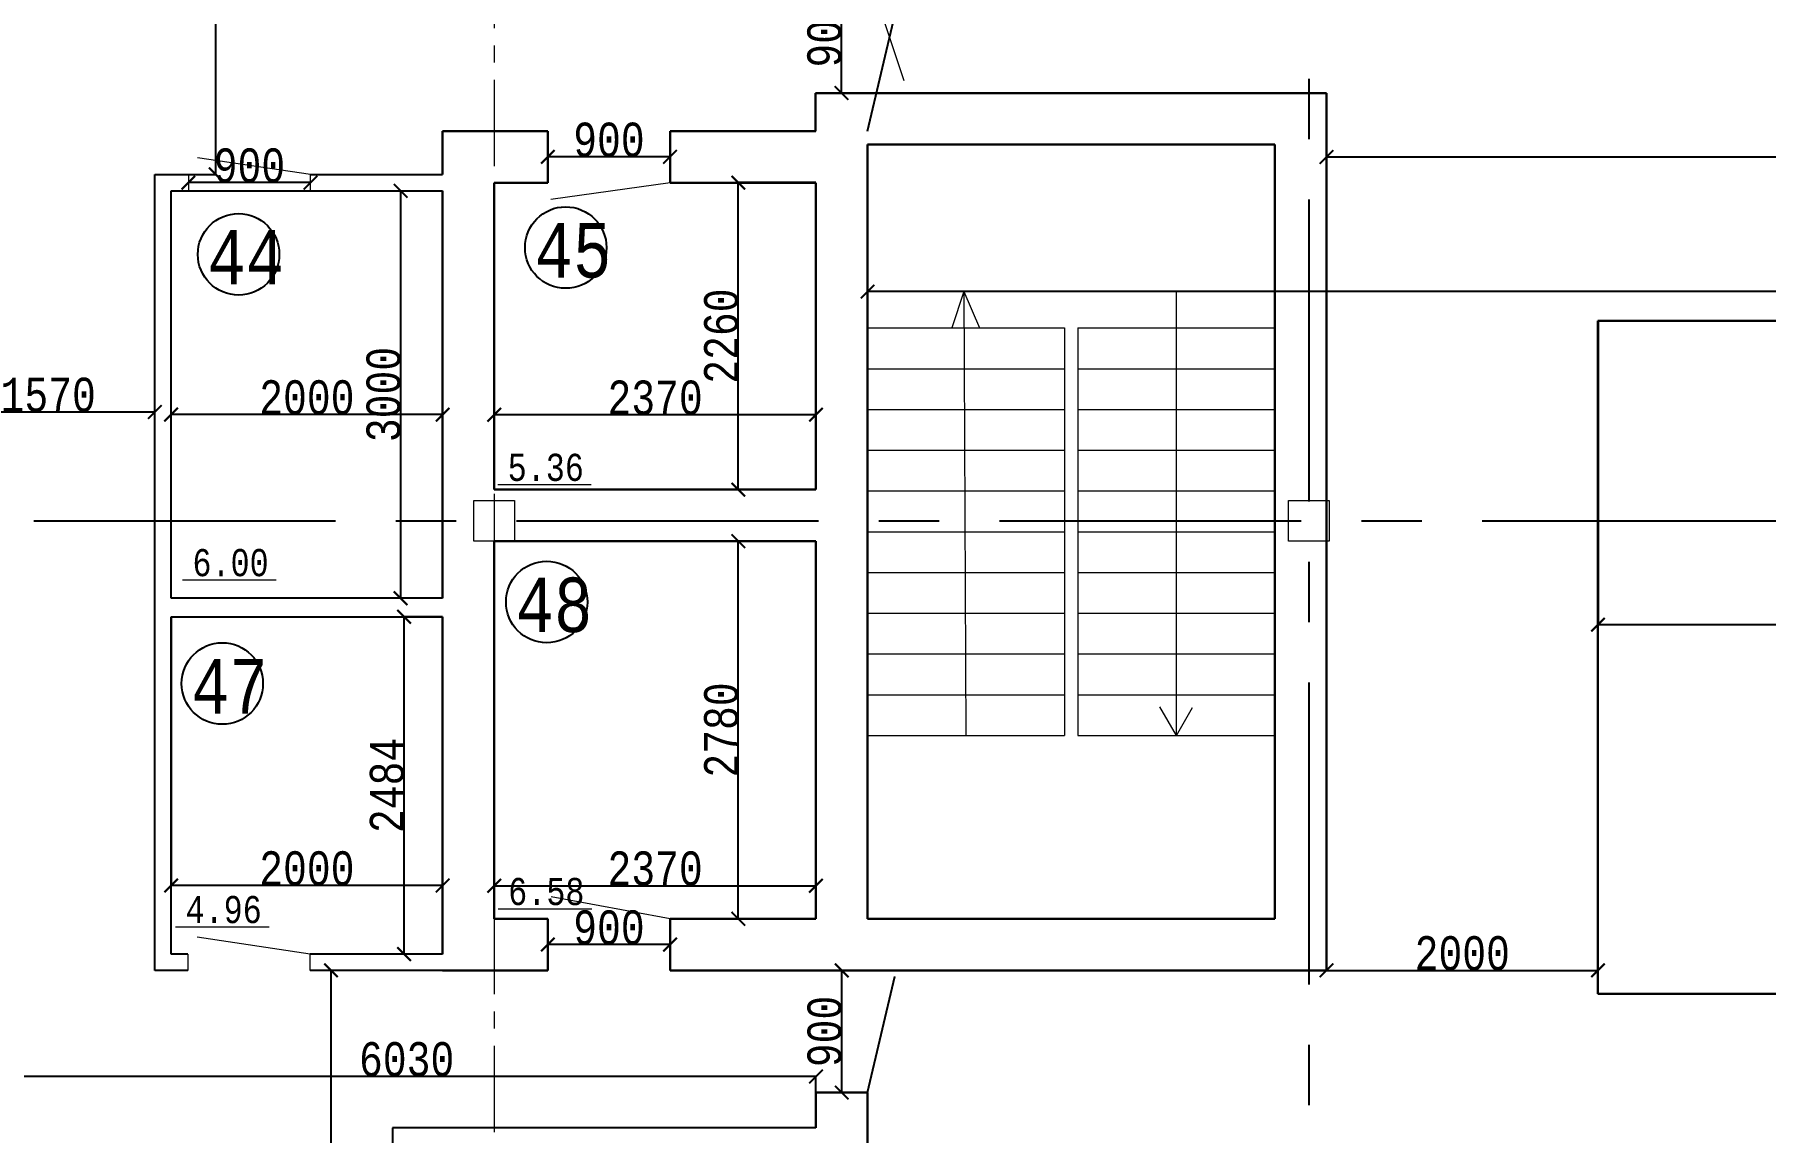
# Model space of a CAD drawing. Header units: millimetres. Extents: x -689206 to 4969298, y -1019800 to 703299.
# Drawn here: x 276988 to 289736, y -71605 to -63522 of the extents above; entities that cross this region are included whole.
import ezdxf

# ---------------------------------------------------------------- set-up
doc = ezdxf.new("R2010")
doc.units = ezdxf.units.MM
doc.linetypes.add('JIS_02_4.0', pattern=[5.5, 4, -1.5])
doc.linetypes.add('осеваяX2', pattern=[101.6, 63.5, -12.7, 12.7, -12.7])
for name, color, linetype, lineweight in [('ПЕРЕГОРОДКИ', 252, 'Continuous', 9), ('РАЗМЕРЫ', 7, 'Continuous', 9), ('сваи', 7, 'JIS_02_4.0', 30), ('стены', 7, 'Continuous', 20)]:
    doc.layers.add(name, color=color, linetype=linetype, lineweight=lineweight)
doc.layers.add('четотам', color=7, linetype='Continuous')
doc.styles.add('Аннотативный', font='isocteur.ttf', dxfattribs={"width": 0.7, "height": 250})
doc.dimstyles.new('Аннотативный', dxfattribs={"dimscale": 0, "dimtxt": 250, "dimasz": 100, "dimexe": 1.25, "dimexo": 0.625, "dimtad": 1, "dimdec": 0, "dimtxsty": 'Аннотативный', "dimblk": 'ARCHTICK', "dimcen": 2.5, "dimadec": 0, "dimazin": 0, "dimtfac": 1, "dimtdec": 0, "dimtmove": 0, "dimatfit": 3, "dimfxl": 1, "dimarcsym": 0})

# ---------------------------------------------------------------- blocks, each defined once
blk = doc.blocks.new('_ArchTick')
at = {"color": 0, "linetype": 'ByBlock', "const_width": 0.15}
blk.add_lwpolyline([(-0.5, -0.5), (0.5, 0.5)], dxfattribs=at)
blk = doc.blocks.new('*D901')
at = {"layer": 'Defpoints', "color": 0, "lineweight": 30, "transparency": 16777216}
for p in [(282171, -67252), (282743, -67252), (282743, -70032)]:
    blk.add_point(p, dxfattribs=at)
at = {"layer": 'стены', "color": 0, "lineweight": -2, "transparency": 16777216}
for p, q in [((282742, -67252), (282170, -67252)), ((282171, -70032), (282171, -67252)), ((282742, -70032), (282170, -70032))]:
    blk.add_line(p, q, dxfattribs=at)
at = {"layer": 'стены', "color": 0, "lineweight": -2, "transparency": 16777216, "xscale": 100, "yscale": 100, "zscale": 100}
for p, rotation in [((282171, -67252), 90), ((282171, -70032), 270)]:
    blk.add_blockref('_ArchTick', p, dxfattribs=dict(at, rotation=rotation))
at = {"layer": 'стены', "color": 0, "lineweight": 13, "transparency": 16777216, "insert": (282046, -68642), "char_height": 250, "attachment_point": 5, "rotation": 90, "style": 'Аннотативный'}
blk.add_mtext('2780', dxfattribs=at)
blk = doc.blocks.new('*D902')
at = {"layer": 'Defpoints', "color": 0, "lineweight": 30, "transparency": 16777216}
for p in [(280373, -66321), (280373, -66872), (282743, -66872)]:
    blk.add_point(p, dxfattribs=at)
at = {"layer": 'стены', "color": 0, "lineweight": -2, "transparency": 16777216}
for p, q in [((280373, -66872), (280373, -66320)), ((282743, -66321), (280373, -66321)), ((282743, -66872), (282743, -66320))]:
    blk.add_line(p, q, dxfattribs=at)
at = {"layer": 'стены', "color": 0, "lineweight": -2, "transparency": 16777216, "xscale": 100, "yscale": 100, "zscale": 100, "rotation": 180}
blk.add_blockref('_ArchTick', (280373, -66321), dxfattribs=at)
at = {"layer": 'стены', "color": 0, "lineweight": -2, "transparency": 16777216, "xscale": 100, "yscale": 100, "zscale": 100}
blk.add_blockref('_ArchTick', (282743, -66321), dxfattribs=at)
at = {"layer": 'стены', "color": 0, "lineweight": 13, "transparency": 16777216, "insert": (281558, -66196), "char_height": 250, "attachment_point": 5, "style": 'Аннотативный'}
blk.add_mtext('2370', dxfattribs=at)
blk = doc.blocks.new('*D903')
at = {"layer": 'Defpoints', "color": 0, "lineweight": 30, "transparency": 16777216}
for p in [(282171, -64612), (282743, -64612), (282743, -66872)]:
    blk.add_point(p, dxfattribs=at)
at = {"layer": 'стены', "color": 0, "lineweight": -2, "transparency": 16777216}
for p, q in [((282742, -64612), (282170, -64612)), ((282171, -66872), (282171, -64612)), ((282742, -66872), (282170, -66872))]:
    blk.add_line(p, q, dxfattribs=at)
at = {"layer": 'стены', "color": 0, "lineweight": -2, "transparency": 16777216, "xscale": 100, "yscale": 100, "zscale": 100}
for p, rotation in [((282171, -64612), 90), ((282171, -66872), 270)]:
    blk.add_blockref('_ArchTick', p, dxfattribs=dict(at, rotation=rotation))
at = {"layer": 'стены', "color": 0, "lineweight": 13, "transparency": 16777216, "insert": (282046, -65742), "char_height": 250, "attachment_point": 5, "rotation": 90, "style": 'Аннотативный'}
blk.add_mtext('2260', dxfattribs=at)
blk = doc.blocks.new('*D921')
at = {"layer": 'Defpoints', "color": 0, "lineweight": 30, "transparency": 16777216}
for p in [(279709, -67808), (279993, -67808), (279993, -70292)]:
    blk.add_point(p, dxfattribs=at)
at = {"layer": 'стены', "color": 0, "lineweight": -2, "transparency": 16777216}
for p, q in [((279992, -67808), (279708, -67808)), ((279709, -70292), (279709, -67808)), ((279992, -70292), (279708, -70292))]:
    blk.add_line(p, q, dxfattribs=at)
at = {"layer": 'стены', "color": 0, "lineweight": -2, "transparency": 16777216, "xscale": 100, "yscale": 100, "zscale": 100}
for p, rotation in [((279709, -67808), 90), ((279709, -70292), 270)]:
    blk.add_blockref('_ArchTick', p, dxfattribs=dict(at, rotation=rotation))
at = {"layer": 'стены', "color": 0, "lineweight": 13, "transparency": 16777216, "insert": (279584, -69050), "char_height": 250, "attachment_point": 5, "rotation": 90, "style": 'Аннотативный'}
blk.add_mtext('2484', dxfattribs=at)
blk = doc.blocks.new('*D922')
at = {"layer": 'Defpoints', "color": 0, "lineweight": 30, "transparency": 16777216}
for p in [(278120, -64672), (279684, -64672), (279993, -67672)]:
    blk.add_point(p, dxfattribs=at)
at = {"layer": 'стены', "color": 0, "lineweight": -2, "transparency": 16777216}
for p, q in [((278121, -64672), (279686, -64672)), ((279684, -67672), (279684, -64672)), ((279992, -67672), (279683, -67672))]:
    blk.add_line(p, q, dxfattribs=at)
at = {"layer": 'стены', "color": 0, "lineweight": -2, "transparency": 16777216, "xscale": 100, "yscale": 100, "zscale": 100}
for p, rotation in [((279684, -64672), 90), ((279684, -67672), 270)]:
    blk.add_blockref('_ArchTick', p, dxfattribs=dict(at, rotation=rotation))
at = {"layer": 'стены', "color": 0, "lineweight": 13, "transparency": 16777216, "insert": (279559, -66172), "char_height": 250, "attachment_point": 5, "rotation": 90, "style": 'Аннотативный'}
blk.add_mtext('3000', dxfattribs=at)
blk = doc.blocks.new('*D970')
at = {"layer": 'Defpoints', "color": 0, "lineweight": 30, "transparency": 16777216}
for p in [(277993, -66320), (277993, -67672), (279993, -67672)]:
    blk.add_point(p, dxfattribs=at)
at = {"layer": 'стены', "color": 0, "lineweight": -2, "transparency": 16777216}
for p, q in [((277993, -67672), (277993, -66319)), ((279993, -66320), (277993, -66320)), ((279993, -67672), (279993, -66319))]:
    blk.add_line(p, q, dxfattribs=at)
at = {"layer": 'стены', "color": 0, "lineweight": -2, "transparency": 16777216, "xscale": 100, "yscale": 100, "zscale": 100, "rotation": 180}
blk.add_blockref('_ArchTick', (277993, -66320), dxfattribs=at)
at = {"layer": 'стены', "color": 0, "lineweight": -2, "transparency": 16777216, "xscale": 100, "yscale": 100, "zscale": 100}
blk.add_blockref('_ArchTick', (279993, -66320), dxfattribs=at)
at = {"layer": 'стены', "color": 0, "lineweight": 13, "transparency": 16777216, "insert": (278993, -66194), "char_height": 250, "attachment_point": 5, "style": 'Аннотативный'}
blk.add_mtext('2000', dxfattribs=at)
blk = doc.blocks.new('*D973')
at = {"layer": 'Defpoints', "color": 0, "lineweight": 30, "transparency": 16777216}
for p in [(276303, -66301), (276303, -67672), (277873, -67672)]:
    blk.add_point(p, dxfattribs=at)
at = {"layer": 'стены', "color": 0, "lineweight": -2, "transparency": 16777216}
for p, q in [((276303, -67672), (276303, -66299)), ((277873, -66301), (276303, -66301)), ((277873, -67672), (277873, -66299))]:
    blk.add_line(p, q, dxfattribs=at)
at = {"layer": 'стены', "color": 0, "lineweight": -2, "transparency": 16777216, "xscale": 100, "yscale": 100, "zscale": 100, "rotation": 180}
blk.add_blockref('_ArchTick', (276303, -66301), dxfattribs=at)
at = {"layer": 'стены', "color": 0, "lineweight": -2, "transparency": 16777216, "xscale": 100, "yscale": 100, "zscale": 100}
blk.add_blockref('_ArchTick', (277873, -66301), dxfattribs=at)
at = {"layer": 'стены', "color": 0, "lineweight": 13, "transparency": 16777216, "insert": (277088, -66175), "char_height": 250, "attachment_point": 5, "style": 'Аннотативный'}
blk.add_mtext('1570', dxfattribs=at)
blk = doc.blocks.new('*D975')
at = {"layer": 'Defpoints', "color": 0, "lineweight": 30, "transparency": 16777216}
for p in [(282933, -70412), (282933, -70412), (282933, -71312)]:
    blk.add_point(p, dxfattribs=at)
at = {"layer": 'стены', "color": 0, "lineweight": -2, "transparency": 16777216}
for p, q in [((282933, -70412), (282934, -70412)), ((282933, -71312), (282933, -70412)), ((282933, -71312), (282934, -71312))]:
    blk.add_line(p, q, dxfattribs=at)
at = {"layer": 'стены', "color": 0, "lineweight": -2, "transparency": 16777216, "xscale": 100, "yscale": 100, "zscale": 100}
for p, rotation in [((282933, -70412), 90), ((282933, -71312), 270)]:
    blk.add_blockref('_ArchTick', p, dxfattribs=dict(at, rotation=rotation))
at = {"layer": 'стены', "color": 0, "lineweight": 25, "transparency": 16777216, "insert": (282807, -70862), "char_height": 250, "attachment_point": 5, "rotation": 90, "style": 'Аннотативный'}
blk.add_mtext('900', dxfattribs=at)
blk = doc.blocks.new('*D977')
at = {"layer": 'Defpoints', "color": 0, "lineweight": 30, "transparency": 16777216}
for p in [(276713, -71193), (276713, -71572), (282743, -71572)]:
    blk.add_point(p, dxfattribs=at)
at = {"layer": 'стены', "color": 0, "lineweight": -2, "transparency": 16777216}
for p, q in [((276713, -71572), (276713, -71192)), ((282743, -71193), (276713, -71193)), ((282743, -71572), (282743, -71192))]:
    blk.add_line(p, q, dxfattribs=at)
at = {"layer": 'стены', "color": 0, "lineweight": -2, "transparency": 16777216, "xscale": 100, "yscale": 100, "zscale": 100, "rotation": 180}
blk.add_blockref('_ArchTick', (276713, -71193), dxfattribs=at)
at = {"layer": 'стены', "color": 0, "lineweight": -2, "transparency": 16777216, "xscale": 100, "yscale": 100, "zscale": 100}
blk.add_blockref('_ArchTick', (282743, -71193), dxfattribs=at)
at = {"layer": 'стены', "color": 0, "lineweight": 13, "transparency": 16777216, "insert": (279728, -71067), "char_height": 250, "attachment_point": 5, "style": 'Аннотативный'}
blk.add_mtext('6030', dxfattribs=at)
blk = doc.blocks.new('*D979')
at = {"layer": 'Defpoints', "color": 0, "lineweight": 30, "transparency": 16777216}
for p in [(279171, -70412), (279171, -70412), (279171, -74559)]:
    blk.add_point(p, dxfattribs=at)
at = {"layer": 'РАЗМЕРЫ', "color": 0, "lineweight": -2, "transparency": 16777216}
for p, q in [((279171, -74559), (279171, -70412)), ((279172, -70412), (279173, -70412)), ((279172, -74559), (279173, -74559))]:
    blk.add_line(p, q, dxfattribs=at)
at = {"layer": 'РАЗМЕРЫ', "color": 0, "lineweight": -2, "transparency": 16777216, "xscale": 100, "yscale": 100, "zscale": 100}
for p, rotation in [((279171, -70412), 90), ((279171, -74559), 270)]:
    blk.add_blockref('_ArchTick', p, dxfattribs=dict(at, rotation=rotation))
at = {"layer": 'РАЗМЕРЫ', "color": 0, "lineweight": 13, "transparency": 16777216, "insert": (279046, -72486), "char_height": 250, "attachment_point": 5, "rotation": 90, "style": 'Аннотативный'}
blk.add_mtext('4147', dxfattribs=at)
blk = doc.blocks.new('*D965')
at = {"layer": 'Defpoints', "color": 0, "lineweight": 30, "transparency": 16777216}
for p in [(277965, -59802), (278322, -59802), (277965, -64552)]:
    blk.add_point(p, dxfattribs=at)
at = {"layer": 'ПЕРЕГОРОДКИ', "color": 0, "lineweight": -2, "transparency": 16777216}
for p, q in [((277966, -59802), (278324, -59802)), ((278322, -64552), (278322, -59802)), ((277966, -64552), (278324, -64552))]:
    blk.add_line(p, q, dxfattribs=at)
at = {"layer": 'ПЕРЕГОРОДКИ', "color": 0, "lineweight": -2, "transparency": 16777216, "xscale": 100, "yscale": 100, "zscale": 100}
for p, rotation in [((278322, -59802), 90), ((278322, -64552), 270)]:
    blk.add_blockref('_ArchTick', p, dxfattribs=dict(at, rotation=rotation))
at = {"layer": 'ПЕРЕГОРОДКИ', "color": 0, "lineweight": 13, "transparency": 16777216, "insert": (278197, -62100), "char_height": 250, "attachment_point": 5, "rotation": 90, "style": 'Аннотативный'}
blk.add_mtext('4750', dxfattribs=at)
blk = doc.blocks.new('*D1054')
at = {"layer": 'Defpoints', "color": 0, "linetype": 'ByBlock', "lineweight": 30, "transparency": 16777216}
for p in [(280768, -70222), (280768, -70222), (281668, -70222)]:
    blk.add_point(p, dxfattribs=at)
at = {"layer": 'ПЕРЕГОРОДКИ', "color": 0, "linetype": 'ByBlock', "lineweight": -2, "transparency": 16777216}
for p, q in [((280768, -70222), (280768, -70221)), ((281668, -70222), (280768, -70222)), ((281668, -70222), (281668, -70221))]:
    blk.add_line(p, q, dxfattribs=at)
at = {"layer": 'ПЕРЕГОРОДКИ', "color": 0, "linetype": 'ByBlock', "lineweight": -2, "transparency": 16777216, "xscale": 100, "yscale": 100, "zscale": 100, "rotation": 180}
blk.add_blockref('_ArchTick', (280768, -70222), dxfattribs=at)
at = {"layer": 'ПЕРЕГОРОДКИ', "color": 0, "linetype": 'ByBlock', "lineweight": -2, "transparency": 16777216, "xscale": 100, "yscale": 100, "zscale": 100}
blk.add_blockref('_ArchTick', (281668, -70222), dxfattribs=at)
at = {"layer": 'ПЕРЕГОРОДКИ', "color": 0, "linetype": 'ByBlock', "lineweight": 13, "transparency": 16777216, "insert": (281218, -70097), "char_height": 250, "attachment_point": 5, "style": 'Аннотативный'}
blk.add_mtext('900', dxfattribs=at)
blk = doc.blocks.new('*D1055')
at = {"layer": 'Defpoints', "color": 0, "linetype": 'ByBlock', "lineweight": 30, "transparency": 16777216}
for p in [(280768, -64422), (280768, -64422), (281668, -64422)]:
    blk.add_point(p, dxfattribs=at)
at = {"layer": 'ПЕРЕГОРОДКИ', "color": 0, "linetype": 'ByBlock', "lineweight": -2, "transparency": 16777216}
for p, q in [((280768, -64422), (280768, -64421)), ((281668, -64422), (280768, -64422)), ((281668, -64422), (281668, -64421))]:
    blk.add_line(p, q, dxfattribs=at)
at = {"layer": 'ПЕРЕГОРОДКИ', "color": 0, "linetype": 'ByBlock', "lineweight": -2, "transparency": 16777216, "xscale": 100, "yscale": 100, "zscale": 100, "rotation": 180}
blk.add_blockref('_ArchTick', (280768, -64422), dxfattribs=at)
at = {"layer": 'ПЕРЕГОРОДКИ', "color": 0, "linetype": 'ByBlock', "lineweight": -2, "transparency": 16777216, "xscale": 100, "yscale": 100, "zscale": 100}
blk.add_blockref('_ArchTick', (281668, -64422), dxfattribs=at)
at = {"layer": 'ПЕРЕГОРОДКИ', "color": 0, "linetype": 'ByBlock', "lineweight": 30, "transparency": 16777216, "insert": (281218, -64297), "char_height": 250, "attachment_point": 5, "style": 'Аннотативный'}
blk.add_mtext('900', dxfattribs=at)
blk = doc.blocks.new('*D1059')
at = {"layer": 'Defpoints', "color": 0, "linetype": 'ByBlock', "lineweight": 20, "transparency": 16777216}
for p in [(283123, -65414), (283123, -65414), (302922, -65414)]:
    blk.add_point(p, dxfattribs=at)
at = {"layer": 'РАЗМЕРЫ', "color": 0, "linetype": 'ByBlock', "lineweight": -2, "transparency": 16777216}
for p, q in [((283123, -65413), (283123, -65412)), ((302922, -65414), (283123, -65414)), ((302922, -65413), (302922, -65412))]:
    blk.add_line(p, q, dxfattribs=at)
at = {"layer": 'РАЗМЕРЫ', "color": 0, "linetype": 'ByBlock', "lineweight": -2, "transparency": 16777216, "xscale": 100, "yscale": 100, "zscale": 100, "rotation": 180}
blk.add_blockref('_ArchTick', (283123, -65414), dxfattribs=at)
at = {"layer": 'РАЗМЕРЫ', "color": 0, "linetype": 'ByBlock', "lineweight": -2, "transparency": 16777216, "xscale": 100, "yscale": 100, "zscale": 100}
blk.add_blockref('_ArchTick', (302922, -65414), dxfattribs=at)
at = {"layer": 'РАЗМЕРЫ', "color": 0, "linetype": 'ByBlock', "lineweight": 20, "transparency": 16777216, "insert": (293022, -65288), "char_height": 250, "attachment_point": 5, "style": 'Аннотативный'}
blk.add_mtext('19800', dxfattribs=at)
blk = doc.blocks.new('*D1093')
at = {"layer": 'Defpoints', "color": 0, "linetype": 'ByBlock', "lineweight": 20, "transparency": 16777216}
for p in [(277993, -67808), (279993, -67808), (277993, -69787)]:
    blk.add_point(p, dxfattribs=at)
at = {"layer": 'РАЗМЕРЫ', "color": 0, "linetype": 'ByBlock', "lineweight": -2, "transparency": 16777216}
for p, q in [((277993, -67809), (277993, -69789)), ((279993, -67809), (279993, -69789)), ((279993, -69787), (277993, -69787))]:
    blk.add_line(p, q, dxfattribs=at)
at = {"layer": 'РАЗМЕРЫ', "color": 0, "linetype": 'ByBlock', "lineweight": -2, "transparency": 16777216, "xscale": 100, "yscale": 100, "zscale": 100, "rotation": 180}
blk.add_blockref('_ArchTick', (277993, -69787), dxfattribs=at)
at = {"layer": 'РАЗМЕРЫ', "color": 0, "linetype": 'ByBlock', "lineweight": -2, "transparency": 16777216, "xscale": 100, "yscale": 100, "zscale": 100}
blk.add_blockref('_ArchTick', (279993, -69787), dxfattribs=at)
at = {"layer": 'РАЗМЕРЫ', "color": 0, "linetype": 'ByBlock', "lineweight": 20, "transparency": 16777216, "insert": (278993, -69662), "char_height": 250, "attachment_point": 5, "style": 'Аннотативный'}
blk.add_mtext('2000', dxfattribs=at)
blk = doc.blocks.new('*D1094')
at = {"layer": 'Defpoints', "color": 0, "linetype": 'ByBlock', "lineweight": 20, "transparency": 16777216}
for p in [(282743, -69789), (280373, -70032), (282743, -70032)]:
    blk.add_point(p, dxfattribs=at)
at = {"layer": 'РАЗМЕРЫ', "color": 0, "linetype": 'ByBlock', "lineweight": -2, "transparency": 16777216}
for p, q in [((280373, -70032), (280373, -69787)), ((280373, -69789), (282743, -69789)), ((282743, -70032), (282743, -69787))]:
    blk.add_line(p, q, dxfattribs=at)
at = {"layer": 'РАЗМЕРЫ', "color": 0, "linetype": 'ByBlock', "lineweight": -2, "transparency": 16777216, "xscale": 100, "yscale": 100, "zscale": 100, "rotation": 180}
blk.add_blockref('_ArchTick', (280373, -69789), dxfattribs=at)
at = {"layer": 'РАЗМЕРЫ', "color": 0, "linetype": 'ByBlock', "lineweight": -2, "transparency": 16777216, "xscale": 100, "yscale": 100, "zscale": 100}
blk.add_blockref('_ArchTick', (282743, -69789), dxfattribs=at)
at = {"layer": 'РАЗМЕРЫ', "color": 0, "linetype": 'ByBlock', "lineweight": 20, "transparency": 16777216, "insert": (281558, -69663), "char_height": 250, "attachment_point": 5, "style": 'Аннотативный'}
blk.add_mtext('2370', dxfattribs=at)
blk = doc.blocks.new('*D1095')
at = {"layer": 'Defpoints', "color": 0, "linetype": 'ByBlock', "lineweight": 20, "transparency": 16777216}
for p in [(278120, -64612), (278120, -64612), (279020, -64612)]:
    blk.add_point(p, dxfattribs=at)
at = {"layer": 'РАЗМЕРЫ', "color": 0, "linetype": 'ByBlock', "lineweight": -2, "transparency": 16777216}
for p, q in [((278120, -64612), (278120, -64611)), ((279020, -64612), (278120, -64612)), ((279020, -64612), (279020, -64611))]:
    blk.add_line(p, q, dxfattribs=at)
at = {"layer": 'РАЗМЕРЫ', "color": 0, "linetype": 'ByBlock', "lineweight": -2, "transparency": 16777216, "xscale": 100, "yscale": 100, "zscale": 100, "rotation": 180}
blk.add_blockref('_ArchTick', (278120, -64612), dxfattribs=at)
at = {"layer": 'РАЗМЕРЫ', "color": 0, "linetype": 'ByBlock', "lineweight": -2, "transparency": 16777216, "xscale": 100, "yscale": 100, "zscale": 100}
blk.add_blockref('_ArchTick', (279020, -64612), dxfattribs=at)
at = {"layer": 'РАЗМЕРЫ', "color": 0, "linetype": 'ByBlock', "lineweight": 20, "transparency": 16777216, "insert": (278570, -64487), "char_height": 250, "attachment_point": 5, "style": 'Аннотативный'}
blk.add_mtext('900', dxfattribs=at)
blk = doc.blocks.new('*D1366')
at = {"layer": 'Defpoints', "color": 0, "linetype": 'ByBlock', "lineweight": 20, "transparency": 16777216}
for p in [(288503, -65629), (298303, -65629), (288503, -67867)]:
    blk.add_point(p, dxfattribs=at)
at = {"layer": 'РАЗМЕРЫ', "color": 0, "linetype": 'ByBlock', "lineweight": -2, "transparency": 16777216}
for p, q in [((288503, -65629), (288503, -67868)), ((298303, -65629), (298303, -67868)), ((298303, -67867), (288503, -67867))]:
    blk.add_line(p, q, dxfattribs=at)
at = {"layer": 'РАЗМЕРЫ', "color": 0, "linetype": 'ByBlock', "lineweight": -2, "transparency": 16777216, "xscale": 100, "yscale": 100, "zscale": 100, "rotation": 180}
blk.add_blockref('_ArchTick', (288503, -67867), dxfattribs=at)
at = {"layer": 'РАЗМЕРЫ', "color": 0, "linetype": 'ByBlock', "lineweight": -2, "transparency": 16777216, "xscale": 100, "yscale": 100, "zscale": 100}
blk.add_blockref('_ArchTick', (298303, -67867), dxfattribs=at)
at = {"layer": 'РАЗМЕРЫ', "color": 0, "linetype": 'ByBlock', "lineweight": 20, "transparency": 16777216, "insert": (293403, -67742), "char_height": 250, "attachment_point": 5, "style": 'Аннотативный'}
blk.add_mtext('9800', dxfattribs=at)
blk = doc.blocks.new('*D1373')
at = {"layer": 'Defpoints', "color": 0, "linetype": 'ByBlock', "lineweight": 20, "transparency": 16777216}
for p in [(286503, -70412), (288503, -70412), (288503, -70412)]:
    blk.add_point(p, dxfattribs=at)
at = {"layer": 'РАЗМЕРЫ', "color": 0, "linetype": 'ByBlock', "lineweight": -2, "transparency": 16777216}
for p, q in [((286503, -70412), (286503, -70411)), ((286503, -70412), (288503, -70412)), ((288503, -70412), (288503, -70411))]:
    blk.add_line(p, q, dxfattribs=at)
at = {"layer": 'РАЗМЕРЫ', "color": 0, "linetype": 'ByBlock', "lineweight": -2, "transparency": 16777216, "xscale": 100, "yscale": 100, "zscale": 100, "rotation": 180}
blk.add_blockref('_ArchTick', (286503, -70412), dxfattribs=at)
at = {"layer": 'РАЗМЕРЫ', "color": 0, "linetype": 'ByBlock', "lineweight": -2, "transparency": 16777216, "xscale": 100, "yscale": 100, "zscale": 100}
blk.add_blockref('_ArchTick', (288503, -70412), dxfattribs=at)
at = {"layer": 'РАЗМЕРЫ', "color": 0, "linetype": 'ByBlock', "lineweight": 20, "transparency": 16777216, "insert": (287503, -70287), "char_height": 250, "attachment_point": 5, "style": 'Аннотативный'}
blk.add_mtext('2000', dxfattribs=at)
blk = doc.blocks.new('*D1386')
at = {"layer": 'Defpoints', "color": 0, "linetype": 'ByBlock', "lineweight": 20, "transparency": 16777216}
for p in [(286503, -64332), (302922, -64389), (302922, -64423)]:
    blk.add_point(p, dxfattribs=at)
at = {"layer": 'РАЗМЕРЫ', "color": 0, "linetype": 'ByBlock', "lineweight": -2, "transparency": 16777216}
for p, q in [((286503, -64333), (286503, -64424)), ((286503, -64423), (302922, -64423)), ((302922, -64389), (302922, -64424))]:
    blk.add_line(p, q, dxfattribs=at)
at = {"layer": 'РАЗМЕРЫ', "color": 0, "linetype": 'ByBlock', "lineweight": -2, "transparency": 16777216, "xscale": 100, "yscale": 100, "zscale": 100, "rotation": 180}
blk.add_blockref('_ArchTick', (286503, -64423), dxfattribs=at)
at = {"layer": 'РАЗМЕРЫ', "color": 0, "linetype": 'ByBlock', "lineweight": -2, "transparency": 16777216, "xscale": 100, "yscale": 100, "zscale": 100}
blk.add_blockref('_ArchTick', (302922, -64423), dxfattribs=at)
at = {"layer": 'РАЗМЕРЫ', "color": 0, "linetype": 'ByBlock', "lineweight": 20, "transparency": 16777216, "insert": (294712, -64297), "char_height": 250, "attachment_point": 5, "style": 'Аннотативный'}
blk.add_mtext('16270', dxfattribs=at)
blk = doc.blocks.new('*D2099')
at = {"layer": 'Defpoints', "color": 0, "linetype": 'ByBlock', "lineweight": 20, "ltscale": 35, "transparency": 16777216}
for p in [(282930, -63052), (282931, -63052), (282930, -63952)]:
    blk.add_point(p, dxfattribs=at)
at = {"layer": 'сваи', "color": 0, "linetype": 'ByBlock', "lineweight": -2, "ltscale": 35, "transparency": 16777216}
for p, q in [((282931, -63052), (282933, -63052)), ((282931, -63952), (282931, -63052)), ((282931, -63952), (282933, -63952))]:
    blk.add_line(p, q, dxfattribs=at)
at = {"layer": 'сваи', "color": 0, "linetype": 'ByBlock', "lineweight": -2, "ltscale": 35, "transparency": 16777216, "xscale": 100, "yscale": 100, "zscale": 100}
for p, rotation in [((282931, -63052), 90), ((282931, -63952), 270)]:
    blk.add_blockref('_ArchTick', p, dxfattribs=dict(at, rotation=rotation))
at = {"layer": 'сваи', "color": 0, "linetype": 'ByBlock', "lineweight": 20, "ltscale": 35, "transparency": 16777216, "insert": (282806, -63502), "char_height": 250, "attachment_point": 5, "rotation": 90, "style": 'Аннотативный'}
blk.add_mtext('900', dxfattribs=at)

msp = doc.modelspace()

# ---------------------------------------------------------------- linework, layer by layer
at = {"layer": 'ПЕРЕГОРОДКИ', "color": 18, "linetype": 'ByBlock', "lineweight": 13, "true_color": 0x000000}
for p, q in [((279020.4, -64552.3), (278188.8, -64428.3)), ((278120.4, -64552.3), (278120.4, -64672.3)), ((279020.4, -64672.3), (279020.4, -64552.3)), ((281667.8, -64612.3), (280790.4, -64737)), ((281667.8, -70032.3), (280792, -69871.6)), ((279017.4, -70292.3), (278185.7, -70168.3)), ((278117.4, -70292.3), (278117.4, -70412.3)), ((279017.4, -70412.3), (279017.4, -70292.3)), ((283122.7, -71312.3), (283324.7, -70458.2))]:
    msp.add_line(p, q, dxfattribs=at)
at = {"layer": 'РАЗМЕРЫ', "lineweight": 30, "ltscale": 150}
for p, q in [((286502.7, -63952.3), (283120, -63952.3)), ((286502.7, -64332.3), (286502.7, -63952.3)), ((286122.7, -64332.3), (283122.7, -64332.3))]:
    msp.add_line(p, q, dxfattribs=at)
at = {"layer": 'РАЗМЕРЫ', "linetype": 'ByBlock', "lineweight": 20}
for p, q in [((283122.7, -64332.3), (286122.7, -64332.3)), ((283122.7, -64332.3), (283122.7, -65682.3)), ((286122.7, -65682.3), (286122.7, -64332.3)), ((283832.2, -65413.6), (283743.7, -65682.3)), ((283832.2, -65413.6), (283847.7, -68682.3)), ((283832.2, -65413.6), (283946.8, -65682.3)), ((285397.7, -68682.3), (285397.7, -65413.6)), ((283122.7, -65682.3), (284572.7, -65682.3)), ((283122.7, -65682.3), (283122.7, -68682.3)), ((284572.7, -65682.3), (284572.7, -68682.3)), ((284672.7, -65682.3), (286122.7, -65682.3)), ((284672.7, -65682.3), (284672.7, -68682.3)), ((286122.7, -65982.3), (286122.7, -65682.3)), ((286122.7, -65682.3), (286122.7, -68682.3)), ((283122.7, -65982.3), (284572.7, -65982.3)), ((284672.7, -65982.3), (286122.7, -65982.3)), ((283122.7, -66282.3), (284572.7, -66282.3)), ((284672.7, -66282.3), (286122.7, -66282.3)), ((283122.7, -66582.3), (284572.7, -66582.3)), ((284672.7, -66582.3), (286122.7, -66582.3)), ((283122.7, -66882.3), (284572.7, -66882.3)), ((284672.7, -66882.3), (286122.7, -66882.3)), ((283122.7, -67182.3), (284572.7, -67182.3)), ((284672.7, -67182.3), (286122.7, -67182.3)), ((283122.7, -67482.3), (284572.7, -67482.3)), ((284672.7, -67482.3), (286122.7, -67482.3)), ((283122.7, -67782.3), (284572.7, -67782.3)), ((284672.7, -67782.3), (286122.7, -67782.3)), ((283122.7, -68082.3), (284572.7, -68082.3)), ((284672.7, -68082.3), (286122.7, -68082.3)), ((283122.7, -68382.3), (284572.7, -68382.3)), ((284672.7, -68382.3), (286122.7, -68382.3)), ((285397.7, -68682.3), (285276.7, -68472.7)), ((285397.7, -68682.3), (285516.5, -68476.5)), ((283122.7, -68682.3), (284572.7, -68682.3)), ((283122.7, -68682.3), (283122.7, -70032.3)), ((284672.7, -68682.3), (286122.7, -68682.3)), ((286122.7, -70032.3), (286122.7, -68682.3)), ((283122.7, -70032.3), (284154.1, -70032.3)), ((283122.7, -70032.3), (286122.7, -70032.3))]:
    msp.add_line(p, q, dxfattribs=at)
at = {"layer": 'РАЗМЕРЫ', "linetype": 'ByBlock', "lineweight": 30}
for p, q in [((286122.7, -64332.3), (286122.7, -70032.3)), ((286502.7, -70412.3), (286502.7, -64332.3)), ((288502.7, -70584.3), (288502.7, -65628.7)), ((298302.8, -65628.7), (288502.7, -65628.7)), ((283122.7, -70412.3), (286122.7, -70412.3)), ((286122.7, -70412.3), (286502.7, -70412.3)), ((288502.7, -70584.3), (296627.7, -70584.3))]:
    msp.add_line(p, q, dxfattribs=at)
at = {"layer": 'РАЗМЕРЫ'}
for p, q in [((280398.5, -66835.2), (281087.7, -66835.2)), ((278076.8, -67536.8), (278766.1, -67536.8)), ((280402.5, -69958.2), (281091.8, -69958.2)), ((278026, -70091), (278715.3, -70091))]:
    msp.add_line(p, q, dxfattribs=at)
at = {"layer": 'сваи', "linetype": 'ByBlock', "lineweight": 20, "ltscale": 35}
msp.add_line((283122.7, -63052.3), (283390, -63860), dxfattribs=at)
at = {"layer": 'сваи', "linetype": 'ByBlock', "lineweight": 30, "ltscale": 35}
for p, q in [((283120, -63952.3), (282740, -63952.3)), ((282740, -63952.3), (282740, -64232.3))]:
    msp.add_line(p, q, dxfattribs=at)
at = {"layer": 'стены', "linetype": 'осеваяX2', "lineweight": 25, "ltscale": 35}
for p, q in [((286372.7, -46956.8), (286372.7, -92560)), ((266313.8, -67102.3), (328372.7, -67102.3))]:
    msp.add_line(p, q, dxfattribs=at)
at = {"layer": 'стены', "linetype": 'осеваяX2', "ltscale": 10}
msp.add_line((280372.7, -52679.7), (280372.7, -79571.3), dxfattribs=at)
at = {"layer": 'стены', "color": 7, "lineweight": 25, "true_color": 0xffffff}
for p, q in [((283122.7, -64232.3), (283324.7, -63378.2)), ((283122.7, -71312.3), (283324.7, -70458.2))]:
    msp.add_line(p, q, dxfattribs=at)
at = {"layer": 'стены', "lineweight": 30}
for p, q in [((280767.8, -64232.3), (279992.7, -64232.3)), ((279992.7, -64552.3), (279992.7, -64232.3)), ((280767.8, -64232.3), (280767.8, -64612.3)), ((282742.7, -64232.3), (281667.8, -64232.3)), ((281667.8, -64612.3), (281667.8, -64232.3)), ((283122.7, -64332.3), (283122.7, -70032.3)), ((280372.7, -66872.3), (280372.7, -64612.3)), ((280767.8, -64612.3), (280372.7, -64612.3)), ((282742.7, -64612.3), (281667.8, -64612.3)), ((282742.7, -66872.3), (282742.7, -64612.3)), ((279992.7, -67672.3), (279992.7, -64672.3)), ((280372.7, -66872.3), (282742.7, -66872.3)), ((280372.7, -70032.3), (280372.7, -67252.3)), ((280372.7, -67252.3), (282742.7, -67252.3)), ((282742.7, -70032.3), (282742.7, -67252.3)), ((279992.7, -70292.3), (279992.7, -67808.4)), ((280767.8, -70032.3), (280372.7, -70032.3)), ((280767.8, -70032.3), (280767.8, -70412.3)), ((282742.7, -70032.3), (281667.8, -70032.3)), ((281667.8, -70412.3), (281667.8, -70032.3)), ((286122.7, -70032.3), (283122.7, -70032.3)), ((280767.8, -70412.3), (279992.7, -70412.3)), ((282742.7, -70412.3), (281667.8, -70412.3)), ((282742.7, -70412.3), (283122.7, -70412.3)), ((282742.7, -71312.3), (282742.7, -71572.3)), ((282742.7, -71312.3), (283122.7, -71312.3)), ((283122.7, -71692.3), (283122.7, -71312.3))]:
    msp.add_line(p, q, dxfattribs=at)
at = {"layer": 'стены', "color": 18, "lineweight": 25, "true_color": 0x000000}
for p, q in [((277872.7, -67672.3), (277872.7, -64552.3)), ((277872.7, -70412.3), (277872.7, -67672.3)), ((279992.7, -67672.3), (277992.7, -67672.3)), ((277992.7, -70292.3), (277992.7, -67808.4)), ((277992.7, -67808.4), (279992.7, -67808.4)), ((278117.4, -70292.3), (277992.7, -70292.3)), ((279992.7, -70292.3), (279017.4, -70292.3)), ((278117.4, -70412.3), (277872.7, -70412.3)), ((279992.7, -70412.3), (279017.4, -70412.3))]:
    msp.add_line(p, q, dxfattribs=at)
at = {"layer": 'стены', "lineweight": 25}
for p, q in [((277872.7, -64552.3), (278120.4, -64552.3)), ((279020.4, -64552.3), (279992.7, -64552.3)), ((277992.7, -67672.3), (277992.7, -64672.3)), ((277992.7, -64672.3), (278120.4, -64672.3)), ((279020.4, -64672.3), (279992.7, -64672.3)), ((279622.7, -71572.3), (279622.7, -71936)), ((282742.7, -71572.3), (279622.7, -71572.3))]:
    msp.add_line(p, q, dxfattribs=at)
at = {"layer": 'стены', "lineweight": 20}
for points in [[(280222.7, -66952.3), (280522.7, -66952.3), (280522.7, -67252.3), (280222.7, -67252.3)], [(286222.7, -66952.3), (286522.7, -66952.3), (286522.7, -67252.3), (286222.7, -67252.3)]]:
    msp.add_lwpolyline(points, close=True, dxfattribs=at)
at = {"layer": 'четотам'}
for centre in [(278490, -65140), (280900, -65090), (280760, -67700), (278370, -68300)]:
    msp.add_circle(centre, 300, dxfattribs=at)

# ---------------------------------------------------------------- texts
at = {"layer": 'РАЗМЕРЫ', "lineweight": 20, "ltscale": 150, "char_height": 401.1, "width": 1460, "attachment_point": 1, "style": 'Аннотативный'}
for s, insert in [('44', (278262, -64960.1)), ('45', (280672, -64910.1)), ('48', (280532, -67520.1)), ('47', (278142, -68120.1))]:
    msp.add_mtext(s, dxfattribs=dict(at, insert=insert))
at = {"layer": 'РАЗМЕРЫ', "char_height": 200, "width": 656.117, "attachment_point": 1, "style": 'Аннотативный'}
for s, insert in [('5.36', (280472.1, -66608.1)), ('6.00', (278150.4, -67309.7)), ('6.58', (280476.1, -69731.2)), ('4.96', (278099.6, -69863.9))]:
    msp.add_mtext(s, dxfattribs=dict(at, insert=insert))

# ---------------------------------------------------------------- dimensions: what is measured, and where the dimension line sits
at = {"layer": 'ПЕРЕГОРОДКИ', "color": 18, "lineweight": 13, "true_color": 0x000000}
dim = msp.add_linear_dim(base=(278322.3, -59802.3), p1=(277964.9, -64552.3), p2=(277964.9, -59802.3), angle=90, dimstyle='Аннотативный', dxfattribs=at)
dim.commit()
dim.dimension.update_dxf_attribs({"geometry": '*D965', "text_midpoint": (278322.3, -62100.5), "dimtype": 161})
at = {"layer": 'ПЕРЕГОРОДКИ', "color": 18, "linetype": 'ByBlock', "lineweight": 30, "true_color": 0x000000}
dim = msp.add_linear_dim(base=(280767.8, -64422.3), p1=(281667.8, -64422.3), p2=(280767.8, -64422.3), dimstyle='Аннотативный', dxfattribs=at)
dim.commit()
dim.dimension.update_dxf_attribs({"geometry": '*D1055', "text_midpoint": (281217.8, -64296.7)})
at = {"layer": 'ПЕРЕГОРОДКИ', "color": 18, "linetype": 'ByBlock', "lineweight": 13, "true_color": 0x000000}
dim = msp.add_linear_dim(base=(280767.8, -70222.3), p1=(281667.8, -70222.3), p2=(280767.8, -70222.3), dimstyle='Аннотативный', dxfattribs=at)
dim.commit()
dim.dimension.update_dxf_attribs({"geometry": '*D1054', "text_midpoint": (281217.8, -70096.7)})
at = {"layer": 'РАЗМЕРЫ', "linetype": 'ByBlock', "lineweight": 20}
for base, p1, p2, text, picture, middle in [((302921.8, -64422.6), (286502.7, -64332.3), (302921.8, -64388.7), '16270', '*D1386', (294712.3, -64297)), ((283122.7, -65413.6), (302921.8, -65413.6), (283122.7, -65413.6), '19800', '*D1059', (293022.3, -65288))]:
    dim = msp.add_linear_dim(base=base, p1=p1, p2=p2, text=text, dimstyle='Аннотативный', dxfattribs=at)
    dim.commit()
    dim.dimension.update_dxf_attribs({"geometry": picture, "text_midpoint": middle})
for base, p1, p2, picture, middle in [((278120.4, -64612.3), (279020.4, -64612.3), (278120.4, -64612.3), '*D1095', (278570.4, -64486.7)), ((288502.7, -67867.1), (298302.8, -65628.7), (288502.7, -65628.7), '*D1366', (293402.8, -67741.5)), ((277992.7, -69787.3), (279992.7, -67808.4), (277992.7, -67808.4), '*D1093', (278992.7, -69661.6)), ((282742.7, -69788.5), (280372.7, -70032.3), (282742.7, -70032.3), '*D1094', (281557.7, -69662.9)), ((288502.7, -70412.3), (286502.7, -70412.3), (288502.7, -70412.3), '*D1373', (287502.7, -70286.7))]:
    dim = msp.add_linear_dim(base=base, p1=p1, p2=p2, dimstyle='Аннотативный', dxfattribs=at)
    dim.commit()
    dim.dimension.update_dxf_attribs({"geometry": picture, "text_midpoint": middle})
at = {"layer": 'РАЗМЕРЫ', "lineweight": 13}
dim = msp.add_linear_dim(base=(279171.3, -70412.3), p1=(279171.3, -74559.5), p2=(279171.3, -70412.3), angle=90, dimstyle='Аннотативный', dxfattribs=at)
dim.commit()
dim.dimension.update_dxf_attribs({"geometry": '*D979', "text_midpoint": (279045.6, -72485.9)})
at = {"layer": 'сваи', "linetype": 'ByBlock', "lineweight": 20, "ltscale": 35}
dim = msp.add_linear_dim(base=(282931.4, -63052.3), p1=(282930, -63952.3), p2=(282930, -63052.3), angle=90, dimstyle='Аннотативный', dxfattribs=at)
dim.commit()
dim.dimension.update_dxf_attribs({"geometry": '*D2099', "text_midpoint": (282805.7, -63502.3)})
at = {"layer": 'стены', "lineweight": 13}
for base, p1, p2, picture, middle in [((279684.4, -64672.3), (279992.7, -67672.3), (278120.4, -64672.3), '*D922', (279558.8, -66172.3)), ((279709.5, -67808.4), (279992.7, -70292.3), (279992.7, -67808.4), '*D921', (279583.8, -69050.3))]:
    dim = msp.add_linear_dim(base=base, p1=p1, p2=p2, angle=90, dimstyle='Аннотативный', dxfattribs=at)
    dim.commit()
    dim.dimension.update_dxf_attribs({"geometry": picture, "text_midpoint": middle})
for p1, p2, distance, picture, middle in [((282742.7, -66872.3), (282742.7, -64612.3), 571.5, '*D903', (282045.6, -65742.3)), ((282742.7, -66872.3), (280372.7, -66872.3), -551.1, '*D902', (281557.7, -66195.6)), ((282742.7, -70032.3), (282742.7, -67252.3), 571.5, '*D901', (282045.6, -68642.3))]:
    dim = msp.add_aligned_dim(p1=p1, p2=p2, distance=distance, dimstyle='Аннотативный', dxfattribs=at)
    dim.commit()
    dim.dimension.update_dxf_attribs({"geometry": picture, "text_midpoint": middle})
dim = msp.add_linear_dim(base=(276302.7, -66300.6), p1=(277872.7, -67672.3), p2=(276302.7, -67672.3), dimstyle='Аннотативный', dxfattribs=at)
dim.commit()
dim.dimension.update_dxf_attribs({"geometry": '*D973', "text_midpoint": (277087.7, -66300.6), "dimtype": 160})
dim = msp.add_linear_dim(base=(277992.7, -66320), p1=(279992.7, -67672.3), p2=(277992.7, -67672.3), dimstyle='Аннотативный', dxfattribs=at)
dim.commit()
dim.dimension.update_dxf_attribs({"geometry": '*D970', "text_midpoint": (278992.7, -66194.3)})
at = {"layer": 'стены', "lineweight": 25}
dim = msp.add_linear_dim(base=(282932.7, -70412.3), p1=(282932.7, -71312.3), p2=(282932.7, -70412.3), angle=90, dimstyle='Аннотативный', dxfattribs=at)
dim.commit()
dim.dimension.update_dxf_attribs({"geometry": '*D975', "text_midpoint": (282807.1, -70862.3)})
at = {"layer": 'стены', "lineweight": 13}
dim = msp.add_linear_dim(base=(276713.4, -71193.1), p1=(282742.7, -71572.3), p2=(276713.4, -71572.3), text='6030', dimstyle='Аннотативный', dxfattribs=at)
dim.commit()
dim.dimension.update_dxf_attribs({"geometry": '*D977', "text_midpoint": (279728, -71067.5)})

doc.saveas('drawing.dxf')
